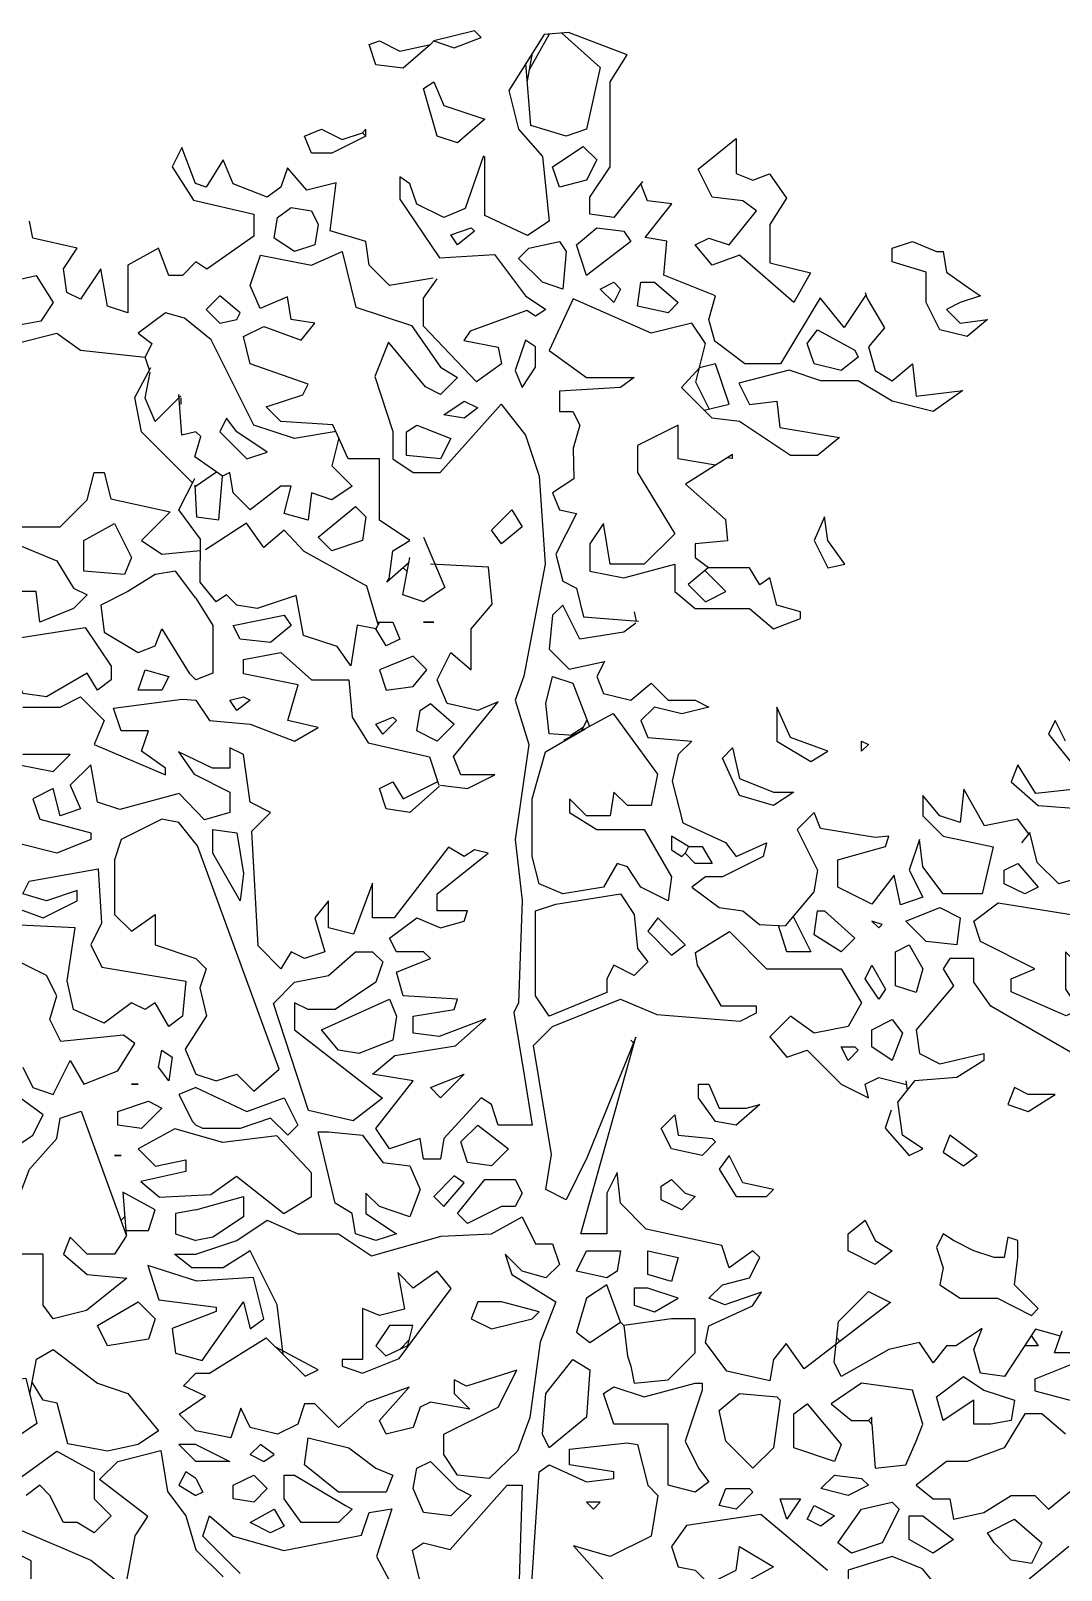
# Model space of a CAD drawing. Header units: metres. Extents: x -3.8 to 7.9, y -0.6 to 14.
# Drawn here: x 3.726 to 4.955, y 12.13 to 13.965 of the extents above; entities that cross this region are included whole.
import ezdxf

# ---------------------------------------------------------------- set-up
doc = ezdxf.new("R2010")
doc.units = ezdxf.units.M
doc.layers.add('ceco.net 88 green shadow', color=102, linetype='Continuous')
doc.layers.add('ceco.net 88 pair trees', color=7, linetype='Continuous')

msp = doc.modelspace()

# ---------------------------------------------------------------- linework, layer by layer
at = {"layer": 'ceco.net 88 green shadow', "linetype": 'Continuous'}
for p, q in [((4.2551, 13.9646), (4.2065, 13.9525)), ((4.2632, 13.9565), (4.2551, 13.9646)), ((4.1296, 13.9484), (4.1417, 13.9525)), ((4.1377, 13.9241), (4.1296, 13.9484)), ((4.1417, 13.9525), (4.166, 13.9403)), ((4.166, 13.9403), (4.2025, 13.9484)), ((4.2025, 13.9484), (4.1701, 13.9201)), ((4.2065, 13.9525), (4.2025, 13.9484)), ((4.2065, 13.9525), (4.2308, 13.9444)), ((4.2308, 13.9444), (4.2632, 13.9565)), ((4.1701, 13.9201), (4.1377, 13.9241)), ((4.1944, 13.8958), (4.2065, 13.9039)), ((4.2106, 13.8391), (4.1944, 13.8958)), ((4.2065, 13.9039), (4.2187, 13.8755)), ((4.2187, 13.8755), (4.2673, 13.8593)), ((4.2673, 13.8593), (4.2349, 13.831)), ((4.0526, 13.8391), (4.0729, 13.8472)), ((4.0607, 13.8188), (4.0526, 13.8391)), ((4.0729, 13.8472), (4.0972, 13.835)), ((4.1255, 13.8391), (4.085, 13.8188)), ((4.0972, 13.835), (4.1215, 13.8431)), ((4.1255, 13.8472), (4.1215, 13.8431)), ((4.1255, 13.8391), (4.1215, 13.8431)), ((4.1255, 13.8391), (4.1255, 13.8472)), ((4.2349, 13.831), (4.2106, 13.8391)), ((4.085, 13.8188), (4.0607, 13.8188)), ((4.3483, 13.8026), (4.3847, 13.8269)), ((4.3847, 13.8269), (4.4009, 13.8107)), ((4.3564, 13.7783), (4.3483, 13.8026)), ((4.4009, 13.8107), (4.3888, 13.7864)), ((4.3888, 13.7864), (4.3564, 13.7783)), ((4.0162, 13.7176), (4.0202, 13.7419)), ((4.0202, 13.7419), (4.0364, 13.754)), ((4.0364, 13.754), (4.0607, 13.75)), ((4.0607, 13.75), (4.0688, 13.7338)), ((4.0688, 13.7338), (4.0648, 13.7095)), ((4.2268, 13.7216), (4.2511, 13.7297)), ((4.2551, 13.7257), (4.2349, 13.7095)), ((4.2511, 13.7297), (4.2551, 13.7257)), ((4.3766, 13.7095), (4.4009, 13.7297)), ((4.4009, 13.7297), (4.4333, 13.7257)), ((4.4333, 13.7257), (4.4414, 13.7135)), ((4.0405, 13.7014), (4.0162, 13.7176)), ((4.0648, 13.7095), (4.0405, 13.7014)), ((4.2349, 13.7095), (4.2268, 13.7216)), ((4.3078, 13.6933), (4.3199, 13.7054)), ((4.3199, 13.7054), (4.3564, 13.7135)), ((4.3564, 13.7135), (4.3645, 13.7014)), ((4.3888, 13.673), (4.3766, 13.7095)), ((4.4414, 13.7135), (4.3888, 13.673)), ((4.7533, 13.7054), (4.7776, 13.7135)), ((4.7533, 13.6892), (4.7533, 13.7054)), ((4.7776, 13.7135), (4.8059, 13.7014)), ((4.3361, 13.6649), (4.3078, 13.6933)), ((4.3645, 13.7014), (4.3604, 13.6568)), ((4.7938, 13.6771), (4.7533, 13.6892)), ((4.8059, 13.7014), (4.814, 13.7014)), ((4.814, 13.7014), (4.8181, 13.6771)), ((4.7938, 13.6406), (4.7938, 13.6771)), ((4.8181, 13.6771), (4.8464, 13.6568)), ((4.3604, 13.6568), (4.3361, 13.6649)), ((4.405, 13.6568), (4.4212, 13.6649)), ((4.4212, 13.6406), (4.405, 13.6568)), ((4.4212, 13.6649), (4.4293, 13.6568)), ((4.4293, 13.6568), (4.4212, 13.6406)), ((4.4495, 13.6366), (4.4536, 13.6649)), ((4.4536, 13.6649), (4.4698, 13.6649)), ((4.4698, 13.6649), (4.4981, 13.6406)), ((4.8464, 13.6568), (4.8586, 13.6487)), ((3.9514, 13.6487), (3.9352, 13.6325)), ((3.9352, 13.6325), (3.9514, 13.6163)), ((3.9757, 13.6285), (3.9514, 13.6487)), ((4.486, 13.6285), (4.4495, 13.6366)), ((4.4981, 13.6406), (4.486, 13.6285)), ((4.81, 13.6082), (4.7938, 13.6406)), ((4.8343, 13.6406), (4.8181, 13.6325)), ((4.8181, 13.6325), (4.8343, 13.6163)), ((4.8586, 13.6487), (4.8343, 13.6406)), ((3.9514, 13.6163), (3.9716, 13.6204)), ((3.9716, 13.6204), (3.9757, 13.6285)), ((4.8343, 13.6163), (4.8667, 13.6204)), ((4.8667, 13.6204), (4.8424, 13.6001)), ((4.3159, 13.5961), (4.3037, 13.5596)), ((4.328, 13.588), (4.3159, 13.5961)), ((4.652, 13.592), (4.6642, 13.6082)), ((4.6642, 13.6082), (4.7087, 13.5839)), ((4.8424, 13.6001), (4.81, 13.6082)), ((4.328, 13.5637), (4.328, 13.588)), ((4.6601, 13.5677), (4.652, 13.592)), ((4.7087, 13.5839), (4.7128, 13.5758)), ((4.3037, 13.5596), (4.3118, 13.5394)), ((4.3118, 13.5394), (4.328, 13.5637)), ((4.6925, 13.5596), (4.6601, 13.5677)), ((4.7128, 13.5758), (4.6925, 13.5596)), ((4.2187, 13.507), (4.243, 13.5232)), ((4.243, 13.5232), (4.2592, 13.5151)), ((4.243, 13.5029), (4.2187, 13.507)), ((4.2592, 13.5151), (4.243, 13.5029)), ((3.9595, 13.5029), (3.9514, 13.4867)), ((3.9514, 13.4867), (3.9838, 13.4543)), ((3.9716, 13.4867), (3.9595, 13.5029)), ((4.0081, 13.4624), (3.9716, 13.4867)), ((4.1741, 13.4867), (4.1863, 13.4948)), ((4.1741, 13.4584), (4.1741, 13.4867)), ((4.1863, 13.4948), (4.2268, 13.4786)), ((4.2268, 13.4786), (4.2146, 13.4543)), ((3.9838, 13.4543), (4.0081, 13.4624)), ((4.2146, 13.4543), (4.1741, 13.4584)), ((4.0688, 13.3612), (4.1134, 13.3976)), ((4.1134, 13.3976), (4.1255, 13.3855)), ((4.2754, 13.3693), (4.2997, 13.3936)), ((4.2997, 13.3936), (4.3118, 13.3733)), ((3.7894, 13.3571), (3.8258, 13.3774)), ((3.8258, 13.3774), (3.8461, 13.3369)), ((4.1255, 13.3855), (4.1215, 13.3571)), ((4.6723, 13.3855), (4.6601, 13.3571)), ((4.6763, 13.3571), (4.6723, 13.3855)), ((3.7894, 13.3207), (3.7894, 13.3571)), ((4.085, 13.345), (4.0688, 13.3612)), ((4.1215, 13.3571), (4.085, 13.345)), ((4.2875, 13.3531), (4.2754, 13.3693)), ((4.3118, 13.3733), (4.2875, 13.3531)), ((4.6601, 13.3571), (4.6763, 13.3247)), ((4.6966, 13.3288), (4.6763, 13.3571)), ((3.7084, 13.3531), (3.757, 13.3328)), ((3.757, 13.3328), (3.7772, 13.3004)), ((3.838, 13.3166), (3.7894, 13.3207)), ((3.8461, 13.3369), (3.838, 13.3166)), ((3.8987, 13.3207), (3.8744, 13.3166)), ((3.923, 13.2883), (3.8987, 13.3207)), ((4.6763, 13.3247), (4.6966, 13.3288)), ((3.8744, 13.3166), (3.842, 13.2964)), ((3.7327, 13.2964), (3.6841, 13.2964)), ((3.7367, 13.2599), (3.7327, 13.2964)), ((3.7772, 13.3004), (3.7934, 13.2923)), ((3.7934, 13.2923), (3.7772, 13.2761)), ((3.842, 13.2964), (3.8096, 13.2802)), ((3.923, 13.2883), (3.9433, 13.2559)), ((3.7772, 13.2761), (3.7367, 13.2599)), ((3.8096, 13.2802), (3.8137, 13.2478)), ((3.9676, 13.2559), (4.0283, 13.268)), ((4.0283, 13.268), (4.0364, 13.2559)), ((3.8137, 13.2478), (3.8542, 13.2235)), ((3.8744, 13.2316), (3.8825, 13.2518)), ((3.8825, 13.2518), (3.9149, 13.1992)), ((3.9433, 13.2559), (3.9433, 13.2154)), ((3.9757, 13.2397), (3.9676, 13.2559)), ((4.0364, 13.2559), (4.0121, 13.2356)), ((4.2065, 13.2599), (4.1944, 13.2599)), ((4.1944, 13.2599), (4.2065, 13.2599)), ((3.8542, 13.2235), (3.8744, 13.2316)), ((4.0121, 13.2356), (3.9757, 13.2397)), ((3.9433, 13.2154), (3.9433, 13.1992)), ((4.1822, 13.2194), (4.1417, 13.2032)), ((4.1984, 13.2032), (4.1822, 13.2194)), ((3.8542, 13.1789), (3.8623, 13.2032)), ((3.8623, 13.2032), (3.8906, 13.1951)), ((3.8906, 13.1951), (3.8825, 13.1789)), ((3.9149, 13.1992), (3.923, 13.1911)), ((3.9433, 13.1992), (3.923, 13.1911)), ((4.1417, 13.2032), (4.1498, 13.1789)), ((4.1822, 13.183), (4.1984, 13.2032)), ((3.8825, 13.1789), (3.8542, 13.1789)), ((4.1498, 13.1789), (4.1822, 13.183)), ((3.9635, 13.1668), (3.9797, 13.1708)), ((3.9716, 13.1546), (3.9635, 13.1668)), ((3.9878, 13.1668), (3.9716, 13.1546)), ((3.9797, 13.1708), (3.9878, 13.1668)), ((4.1863, 13.1303), (4.1903, 13.1546)), ((4.1903, 13.1546), (4.2025, 13.1627)), ((4.2025, 13.1627), (4.2308, 13.1384)), ((4.6318, 13.1222), (4.6156, 13.1587)), ((4.6156, 13.1587), (4.6156, 13.1182)), ((4.1377, 13.1384), (4.1579, 13.1465)), ((4.1458, 13.1263), (4.1377, 13.1384)), ((4.162, 13.1425), (4.1458, 13.1263)), ((4.1579, 13.1465), (4.162, 13.1425)), ((4.2308, 13.1384), (4.2106, 13.1182)), ((4.2106, 13.1182), (4.1863, 13.1303)), ((4.6156, 13.1182), (4.6561, 13.0939)), ((4.6763, 13.106), (4.6318, 13.1222)), ((4.7168, 13.106), (4.7168, 13.1182)), ((4.7168, 13.1182), (4.7249, 13.1141)), ((4.5508, 13.0979), (4.5629, 13.1101)), ((4.5629, 13.1101), (4.571, 13.0736)), ((4.6561, 13.0939), (4.6763, 13.106)), ((4.7249, 13.1141), (4.7168, 13.106)), ((4.571, 13.0534), (4.5508, 13.0979)), ((4.571, 13.0736), (4.6115, 13.0574)), ((4.6115, 13.0412), (4.571, 13.0534)), ((4.6358, 13.0574), (4.6115, 13.0412)), ((4.6115, 13.0574), (4.6358, 13.0574)), ((3.9433, 12.9845), (3.9433, 13.0129)), ((3.9433, 13.0129), (3.9716, 13.0088)), ((3.9716, 13.0088), (3.9797, 12.9602)), ((4.5103, 12.9926), (4.49, 13.0048)), ((4.49, 13.0048), (4.49, 12.9886)), ((4.5103, 12.9926), (4.5062, 12.9845)), ((4.5103, 12.9926), (4.5265, 12.9926)), ((4.5265, 12.9926), (4.5386, 12.9724)), ((3.9757, 12.9278), (3.9433, 12.9845)), ((4.49, 12.9886), (4.5022, 12.9805)), ((4.5022, 12.9805), (4.5062, 12.9845)), ((4.5184, 12.9724), (4.5062, 12.9845)), ((4.5386, 12.9724), (4.5184, 12.9724)), ((4.8869, 12.9643), (4.9031, 12.9724)), ((4.9031, 12.9724), (4.9274, 12.944)), ((3.9797, 12.9602), (3.9757, 12.9278)), ((4.8869, 12.9481), (4.8869, 12.9643)), ((4.3523, 12.9238), (4.4293, 12.9359)), ((4.4293, 12.9359), (4.4455, 12.9116)), ((4.9112, 12.9359), (4.8869, 12.9481)), ((4.9274, 12.944), (4.9112, 12.9359)), ((4.328, 12.9157), (4.3523, 12.9238)), ((4.7695, 12.9035), (4.81, 12.9197)), ((4.81, 12.9197), (4.8343, 12.9076)), ((4.328, 12.8144), (4.328, 12.9157)), ((4.4455, 12.9116), (4.4495, 12.8711)), ((4.4738, 12.9076), (4.4617, 12.8914)), ((4.5062, 12.8752), (4.4738, 12.9076)), ((4.6601, 12.8873), (4.6642, 12.9157)), ((4.6642, 12.9157), (4.6723, 12.9157)), ((4.6723, 12.9157), (4.7087, 12.8833)), ((4.7411, 12.8995), (4.729, 12.9035)), ((4.729, 12.9035), (4.7371, 12.8954)), ((4.7371, 12.8954), (4.7411, 12.8995)), ((4.7938, 12.8792), (4.7695, 12.9035)), ((4.8343, 12.9076), (4.8302, 12.8752)), ((4.4617, 12.8914), (4.49, 12.863)), ((4.6925, 12.8671), (4.6601, 12.8873)), ((4.7087, 12.8833), (4.6925, 12.8671)), ((4.4495, 12.8711), (4.4617, 12.8549)), ((4.49, 12.863), (4.5062, 12.8752)), ((4.7573, 12.8671), (4.7735, 12.8752)), ((4.7573, 12.8266), (4.7573, 12.8671)), ((4.7735, 12.8752), (4.7897, 12.8468)), ((4.8302, 12.8752), (4.7938, 12.8792)), ((4.4212, 12.8509), (4.4131, 12.8347)), ((4.4455, 12.8387), (4.4212, 12.8509)), ((4.4617, 12.8549), (4.4455, 12.8387)), ((4.7209, 12.8347), (4.729, 12.8509)), ((4.729, 12.8509), (4.7452, 12.8225)), ((4.7897, 12.8468), (4.7816, 12.8185)), ((4.4131, 12.8347), (4.4131, 12.8185)), ((4.7371, 12.8104), (4.7209, 12.8347)), ((4.7816, 12.8185), (4.7573, 12.8266)), ((4.0729, 12.7739), (4.1539, 12.8104)), ((4.1539, 12.8104), (4.162, 12.7901)), ((4.3442, 12.7901), (4.328, 12.8144)), ((4.4131, 12.8185), (4.3442, 12.7901)), ((4.7452, 12.8225), (4.7371, 12.8104)), ((4.162, 12.7901), (4.1579, 12.7618)), ((4.0931, 12.7496), (4.0729, 12.7739)), ((4.729, 12.7739), (4.7533, 12.7861)), ((4.729, 12.7537), (4.729, 12.7739)), ((4.7533, 12.7861), (4.7654, 12.7699)), ((4.7654, 12.7699), (4.7533, 12.7375)), ((4.1579, 12.7618), (4.1174, 12.7456)), ((4.7006, 12.7375), (4.6925, 12.7537)), ((4.6925, 12.7537), (4.7087, 12.7537)), ((4.7087, 12.7537), (4.7128, 12.7496)), ((4.7533, 12.7375), (4.729, 12.7537)), ((3.8785, 12.7294), (3.8825, 12.7496)), ((3.8825, 12.7496), (3.8947, 12.7415)), ((3.8947, 12.7415), (3.8906, 12.7132)), ((4.1174, 12.7456), (4.0931, 12.7496)), ((4.7128, 12.7496), (4.7006, 12.7375)), ((3.8906, 12.7132), (3.8785, 12.7294)), ((4.2025, 12.7051), (4.243, 12.7213)), ((4.243, 12.7213), (4.2146, 12.6929)), ((3.8542, 12.7091), (3.8461, 12.7091)), ((3.8461, 12.7091), (3.8542, 12.7091)), ((3.923, 12.7051), (3.9028, 12.697)), ((3.9028, 12.697), (3.919, 12.6646)), ((3.923, 12.7051), (3.9838, 12.6767)), ((4.2146, 12.6929), (4.2025, 12.7051)), ((4.5224, 12.6929), (4.5224, 12.7091)), ((4.5224, 12.7091), (4.5346, 12.7091)), ((4.5346, 12.7091), (4.5467, 12.6808)), ((4.8991, 12.7051), (4.891, 12.6848)), ((4.9153, 12.697), (4.8991, 12.7051)), ((4.9274, 12.697), (4.9153, 12.697)), ((4.9153, 12.6767), (4.9477, 12.697)), ((4.9477, 12.697), (4.9274, 12.697)), ((3.8299, 12.6767), (3.8663, 12.6889)), ((3.8825, 12.6808), (3.8582, 12.6565)), ((3.8663, 12.6889), (3.8825, 12.6808)), ((3.9838, 12.6767), (4.0283, 12.6929)), ((4.0283, 12.6929), (4.0445, 12.6605)), ((4.5427, 12.6646), (4.5224, 12.6929)), ((4.5467, 12.6808), (4.5791, 12.6808)), ((4.5953, 12.6848), (4.567, 12.6605)), ((4.5791, 12.6808), (4.5953, 12.6848)), ((4.891, 12.6848), (4.9153, 12.6767)), ((3.8299, 12.6605), (3.8299, 12.6767)), ((3.8582, 12.6565), (3.8299, 12.6605)), ((3.919, 12.6646), (3.923, 12.6605)), ((3.9311, 12.6565), (3.923, 12.6605)), ((4.0121, 12.6686), (3.9757, 12.6565)), ((4.0324, 12.6484), (4.0121, 12.6686)), ((4.0445, 12.6605), (4.0324, 12.6484)), ((4.2389, 12.6403), (4.2592, 12.6605)), ((4.2592, 12.6605), (4.2956, 12.6322)), ((4.4779, 12.6565), (4.4941, 12.6727)), ((4.4941, 12.6727), (4.4981, 12.6484)), ((4.567, 12.6605), (4.5427, 12.6646)), ((3.9757, 12.6565), (3.9311, 12.6565)), ((4.0891, 12.5674), (4.0688, 12.6524)), ((4.0688, 12.6524), (4.081, 12.6524)), ((4.081, 12.6524), (4.1215, 12.6484)), ((4.1215, 12.6484), (4.1458, 12.616)), ((4.49, 12.6322), (4.4779, 12.6565)), ((4.4981, 12.6484), (4.5386, 12.6443)), ((4.5386, 12.6443), (4.5427, 12.6403)), ((4.8221, 12.6484), (4.814, 12.6281)), ((4.8545, 12.6241), (4.8221, 12.6484)), ((3.8339, 12.6241), (3.8258, 12.6241)), ((3.8258, 12.6241), (3.8339, 12.6241)), ((4.247, 12.616), (4.2389, 12.6403)), ((4.2956, 12.6322), (4.2754, 12.6119)), ((4.5265, 12.6241), (4.49, 12.6322)), ((4.5427, 12.6403), (4.5265, 12.6241)), ((4.5589, 12.6241), (4.5467, 12.6079)), ((4.5751, 12.5917), (4.5589, 12.6241)), ((4.814, 12.6281), (4.8383, 12.6119)), ((4.8383, 12.6119), (4.8545, 12.6241)), ((4.1458, 12.616), (4.1782, 12.6119)), ((4.1782, 12.6119), (4.1903, 12.5836)), ((4.2754, 12.6119), (4.247, 12.616)), ((4.5467, 12.6079), (4.567, 12.5755)), ((4.2308, 12.5998), (4.2065, 12.5755)), ((4.2187, 12.5633), (4.243, 12.5917)), ((4.243, 12.5917), (4.2308, 12.5998)), ((4.2349, 12.5552), (4.2673, 12.5957)), ((4.2673, 12.5957), (4.3037, 12.5957)), ((4.3037, 12.5957), (4.3118, 12.5795)), ((4.4779, 12.5876), (4.49, 12.5957)), ((4.4779, 12.5714), (4.4779, 12.5876)), ((4.49, 12.5957), (4.5062, 12.5795)), ((4.6115, 12.5836), (4.5751, 12.5917)), ((3.923, 12.5593), (3.9797, 12.5755)), ((3.9797, 12.5755), (3.9797, 12.5512)), ((4.1093, 12.5552), (4.0891, 12.5674)), ((4.1417, 12.5633), (4.1255, 12.5795)), ((4.1255, 12.5795), (4.1255, 12.5552)), ((4.1903, 12.5836), (4.1782, 12.5512)), ((4.2065, 12.5755), (4.2187, 12.5633)), ((4.3118, 12.5795), (4.3037, 12.5633)), ((4.5022, 12.5593), (4.4779, 12.5714)), ((4.5184, 12.5755), (4.5022, 12.5593)), ((4.5062, 12.5795), (4.5184, 12.5755)), ((4.567, 12.5755), (4.6034, 12.5755)), ((4.6034, 12.5755), (4.6115, 12.5836)), ((3.923, 12.5593), (3.8987, 12.5552)), ((3.8987, 12.5552), (3.8987, 12.5309)), ((3.9797, 12.5512), (3.9433, 12.5269)), ((4.1134, 12.5309), (4.1093, 12.5552)), ((4.1255, 12.5552), (4.162, 12.5309)), ((4.1782, 12.5512), (4.1417, 12.5633)), ((4.247, 12.5431), (4.2349, 12.5552)), ((4.2875, 12.5633), (4.247, 12.5431)), ((4.3037, 12.5633), (4.2875, 12.5633)), ((3.8987, 12.5309), (3.923, 12.5228)), ((4.1377, 12.5228), (4.1134, 12.5309)), ((4.162, 12.5309), (4.1377, 12.5228)), ((4.7006, 12.5309), (4.7209, 12.5471)), ((4.7006, 12.5107), (4.7006, 12.5309)), ((4.7209, 12.5471), (4.733, 12.5228)), ((4.814, 12.5309), (4.8059, 12.5147)), ((4.8262, 12.5228), (4.814, 12.5309)), ((3.9433, 12.5269), (3.923, 12.5228)), ((4.733, 12.5228), (4.7533, 12.5107)), ((4.8059, 12.5147), (4.814, 12.4904)), ((4.8505, 12.5107), (4.8262, 12.5228)), ((4.891, 12.5269), (4.8869, 12.5026)), ((4.9031, 12.5228), (4.891, 12.5269)), ((4.9031, 12.5026), (4.9031, 12.5228)), ((4.3766, 12.4864), (4.3888, 12.5107)), ((4.3888, 12.5107), (4.4293, 12.5107)), ((4.4293, 12.5107), (4.4252, 12.4864)), ((4.4617, 12.4823), (4.4617, 12.5107)), ((4.4617, 12.5107), (4.4981, 12.5026)), ((4.4981, 12.5026), (4.49, 12.4742)), ((4.733, 12.4945), (4.7006, 12.5107)), ((4.7533, 12.5107), (4.733, 12.4945)), ((4.8748, 12.5026), (4.8505, 12.5107)), ((4.8869, 12.5026), (4.8748, 12.5026)), ((4.8991, 12.4702), (4.9031, 12.5026)), ((4.4131, 12.4783), (4.3766, 12.4864)), ((4.4252, 12.4864), (4.4131, 12.4783)), ((4.49, 12.4742), (4.4617, 12.4823)), ((4.814, 12.4904), (4.81, 12.4702)), ((4.4131, 12.4702), (4.3888, 12.454)), ((4.4293, 12.4256), (4.4131, 12.4702)), ((4.4617, 12.4661), (4.4455, 12.4661)), ((4.4455, 12.4661), (4.4455, 12.4459)), ((4.4981, 12.454), (4.4617, 12.4661)), ((4.81, 12.4702), (4.8343, 12.454)), ((4.9274, 12.4418), (4.8991, 12.4702)), ((3.8056, 12.4216), (3.8542, 12.4499)), ((3.8542, 12.4499), (3.8744, 12.4297)), ((4.2592, 12.4499), (4.2511, 12.4297)), ((4.2875, 12.4499), (4.2592, 12.4499)), ((4.3321, 12.4378), (4.2875, 12.4499)), ((4.3888, 12.454), (4.3766, 12.4135)), ((4.4455, 12.4459), (4.4698, 12.4378)), ((4.4698, 12.4378), (4.4981, 12.454)), ((4.8343, 12.454), (4.8788, 12.454)), ((4.8788, 12.454), (4.9193, 12.4337)), ((4.9193, 12.4337), (4.9274, 12.4418)), ((3.8177, 12.3973), (3.8056, 12.4216)), ((3.8744, 12.4297), (3.8663, 12.4054)), ((4.2511, 12.4297), (4.2754, 12.4175)), ((4.2754, 12.4175), (4.324, 12.4297)), ((4.324, 12.4297), (4.3321, 12.4378)), ((4.3928, 12.4013), (4.4293, 12.4256)), ((4.4333, 12.4216), (4.4293, 12.4256)), ((4.49, 12.4297), (4.4333, 12.4216)), ((4.4333, 12.4216), (4.4374, 12.3851)), ((4.5184, 12.4297), (4.49, 12.4297)), ((4.5184, 12.4216), (4.5184, 12.4297)), ((4.5184, 12.3892), (4.5184, 12.4216)), ((3.8663, 12.4054), (3.8177, 12.3973)), ((4.3766, 12.4135), (4.3928, 12.4013)), ((4.4374, 12.3851), (4.4414, 12.373)), ((4.486, 12.3568), (4.5184, 12.3892)), ((4.3402, 12.3406), (4.3726, 12.3811)), ((4.3726, 12.3811), (4.3928, 12.3689)), ((4.3928, 12.3689), (4.3888, 12.3122)), ((4.4414, 12.373), (4.4455, 12.3527)), ((4.409, 12.3406), (4.4212, 12.3487)), ((4.4212, 12.3487), (4.4576, 12.3365)), ((4.4455, 12.3527), (4.486, 12.3568)), ((4.4576, 12.3365), (4.5184, 12.3527)), ((4.5184, 12.3527), (4.5265, 12.3527)), ((4.5265, 12.3527), (4.5265, 12.3446)), ((4.7168, 12.3527), (4.6804, 12.3284)), ((4.7776, 12.3446), (4.7168, 12.3527)), ((4.8059, 12.3365), (4.8383, 12.3608)), ((4.8383, 12.3608), (4.8626, 12.3446)), ((4.3361, 12.292), (4.3402, 12.3406)), ((4.4212, 12.3041), (4.409, 12.3406)), ((4.5265, 12.3446), (4.5062, 12.2839)), ((4.5467, 12.3203), (4.571, 12.3406)), ((4.571, 12.3406), (4.6156, 12.3365)), ((4.6196, 12.3325), (4.6115, 12.2758)), ((4.6156, 12.3365), (4.6196, 12.3325)), ((4.7897, 12.3041), (4.7776, 12.3446)), ((4.814, 12.3082), (4.8059, 12.3365)), ((4.8505, 12.3325), (4.814, 12.3082)), ((4.8505, 12.3041), (4.8505, 12.3325)), ((4.8626, 12.3446), (4.8991, 12.3325)), ((4.8991, 12.3325), (4.895, 12.3082)), ((4.3888, 12.3122), (4.3442, 12.2758)), ((4.5548, 12.2839), (4.5467, 12.3203)), ((4.6358, 12.3163), (4.652, 12.3284)), ((4.6358, 12.2758), (4.6358, 12.3163)), ((4.652, 12.3284), (4.6925, 12.2798)), ((4.6804, 12.3284), (4.7047, 12.3082)), ((4.729, 12.3122), (4.7249, 12.3082)), ((4.729, 12.3041), (4.729, 12.3122)), ((4.4657, 12.3041), (4.4212, 12.3041)), ((4.486, 12.3041), (4.4657, 12.3041)), ((4.486, 12.292), (4.486, 12.3041)), ((4.7047, 12.3082), (4.7249, 12.3082)), ((4.729, 12.3041), (4.7249, 12.3082)), ((4.729, 12.3041), (4.733, 12.2515)), ((4.7816, 12.2839), (4.7897, 12.3041)), ((4.8707, 12.3041), (4.8505, 12.3041)), ((4.895, 12.3082), (4.8707, 12.3041)), ((3.923, 12.2798), (3.9028, 12.2798)), ((3.9028, 12.2798), (3.923, 12.2596)), ((3.923, 12.2798), (3.9635, 12.2596)), ((4, 12.2798), (3.9878, 12.2677)), ((4.0162, 12.2677), (4, 12.2798)), ((4.0526, 12.2555), (4.0567, 12.2879)), ((4.0567, 12.2879), (4.1053, 12.2758)), ((4.1053, 12.2758), (4.1377, 12.2515)), ((4.3442, 12.2758), (4.3361, 12.292)), ((4.486, 12.2312), (4.486, 12.292)), ((4.5062, 12.2839), (4.5224, 12.2515)), ((4.5872, 12.2515), (4.5548, 12.2839)), ((4.6115, 12.2758), (4.5872, 12.2515)), ((4.6844, 12.2596), (4.6358, 12.2758)), ((4.6925, 12.2798), (4.6844, 12.2596)), ((4.7695, 12.2555), (4.7816, 12.2839)), ((3.7124, 12.2393), (3.757, 12.2717)), ((3.757, 12.2717), (3.8015, 12.2474)), ((3.9635, 12.2596), (3.923, 12.2596)), ((3.9878, 12.2677), (4.004, 12.2596)), ((4.004, 12.2596), (4.0162, 12.2677)), ((4.0931, 12.2231), (4.0526, 12.2555)), ((4.1863, 12.2515), (4.2025, 12.2596)), ((4.2025, 12.2596), (4.2349, 12.2272)), ((4.733, 12.2515), (4.7695, 12.2555)), ((3.8015, 12.2474), (3.8015, 12.215)), ((3.9109, 12.2474), (3.9028, 12.2312)), ((3.923, 12.2393), (3.9109, 12.2474)), ((3.923, 12.2393), (3.9311, 12.2231)), ((3.9676, 12.2312), (3.9919, 12.2434)), ((3.9919, 12.2434), (4.0081, 12.2272)), ((4.0283, 12.215), (4.0283, 12.2434)), ((4.0283, 12.2434), (4.0405, 12.2434)), ((4.0405, 12.2434), (4.1012, 12.2069)), ((4.1377, 12.2515), (4.1579, 12.2434)), ((4.1579, 12.2434), (4.1498, 12.2231)), ((4.1822, 12.2272), (4.1863, 12.2515)), ((4.5224, 12.2515), (4.5346, 12.2353)), ((4.6682, 12.2272), (4.6844, 12.2434)), ((4.6844, 12.2434), (4.7168, 12.2393)), ((4.7168, 12.2393), (4.7249, 12.2312)), ((3.7367, 12.2312), (3.7205, 12.2191)), ((3.7489, 12.2191), (3.7367, 12.2312)), ((3.7651, 12.1867), (3.7489, 12.2191)), ((3.9028, 12.2312), (3.923, 12.2191)), ((3.9311, 12.2231), (3.923, 12.2191)), ((3.9676, 12.215), (3.9676, 12.2312)), ((4.0081, 12.2272), (3.9919, 12.211)), ((4.1498, 12.2231), (4.0931, 12.2231)), ((4.1944, 12.1988), (4.1822, 12.2272)), ((4.2511, 12.2191), (4.2268, 12.1948)), ((4.2349, 12.2272), (4.2511, 12.2191)), ((4.5184, 12.2231), (4.486, 12.2312)), ((4.5346, 12.2353), (4.5184, 12.2231)), ((4.5467, 12.2069), (4.5548, 12.2272)), ((4.5548, 12.2272), (4.5832, 12.2272)), ((4.5872, 12.2231), (4.567, 12.2029)), ((4.5832, 12.2272), (4.5872, 12.2231)), ((4.7006, 12.2191), (4.6682, 12.2272)), ((4.7249, 12.2312), (4.7006, 12.2191)), ((3.8015, 12.215), (3.8218, 12.1948)), ((3.9919, 12.211), (3.9676, 12.215)), ((3.9878, 12.1867), (4.0162, 12.2029)), ((4.0162, 12.2029), (4.0283, 12.1826)), ((4.0486, 12.1867), (4.0283, 12.215)), ((4.1093, 12.2029), (4.0931, 12.1867)), ((4.1012, 12.2069), (4.1093, 12.2029)), ((4.405, 12.211), (4.3888, 12.211)), ((4.3888, 12.211), (4.3969, 12.2029)), ((4.3969, 12.2029), (4.405, 12.211)), ((4.567, 12.2029), (4.5467, 12.2069)), ((4.6277, 12.1907), (4.6196, 12.215)), ((4.6196, 12.215), (4.6439, 12.215)), ((4.6439, 12.215), (4.6277, 12.1907)), ((4.652, 12.1907), (4.6601, 12.2069)), ((4.6601, 12.2069), (4.6844, 12.1948)), ((4.6885, 12.1624), (4.7168, 12.2029)), ((4.7168, 12.2029), (4.7533, 12.211)), ((4.7614, 12.2029), (4.7411, 12.1624)), ((4.7533, 12.211), (4.7614, 12.2029)), ((3.7813, 12.1867), (3.7651, 12.1867)), ((3.8015, 12.1745), (3.7813, 12.1867)), ((3.8218, 12.1948), (3.8015, 12.1745)), ((4.0121, 12.1745), (3.9878, 12.1867)), ((4.0283, 12.1826), (4.0121, 12.1745)), ((4.0931, 12.1867), (4.0486, 12.1867)), ((4.2268, 12.1948), (4.1944, 12.1988)), ((4.6682, 12.1826), (4.652, 12.1907)), ((4.6844, 12.1948), (4.6682, 12.1826)), ((4.7735, 12.1664), (4.7735, 12.1948)), ((4.7735, 12.1948), (4.7897, 12.1948)), ((4.7897, 12.1948), (4.8262, 12.1664)), ((4.8667, 12.1745), (4.8991, 12.1907)), ((4.8991, 12.1907), (4.9315, 12.1624)), ((4.8019, 12.1502), (4.7735, 12.1664)), ((4.8262, 12.1664), (4.8019, 12.1502)), ((4.8748, 12.1624), (4.8667, 12.1745)), ((4.7047, 12.1502), (4.6885, 12.1624)), ((4.7411, 12.1624), (4.7047, 12.1502)), ((4.895, 12.1421), (4.8748, 12.1624)), ((4.9315, 12.1624), (4.9193, 12.1381)), ((4.9193, 12.1381), (4.895, 12.1421))]:
    msp.add_line(p, q, dxfattribs=at)
at = {"layer": 'ceco.net 88 pair trees', "linetype": 'Continuous'}
for p, q in [((4.3442, 13.9606), (4.3205, 13.918)), ((4.3183, 13.9051), (4.3242, 13.9379)), ((4.7209, 13.6528), (4.7235, 13.6457)), ((3.8675, 13.56), (3.8623, 13.5758)), ((4.5226, 13.5596), (4.5244, 13.5671)), ((3.905, 13.5272), (3.9052, 13.5191)), ((4.5629, 13.4549), (4.5566, 13.4557)), ((3.9477, 13.4385), (3.922, 13.4213)), ((4.1944, 13.3612), (4.2199, 13.3012)), ((4.1751, 13.3197), (4.1701, 13.3247)), ((4.4455, 13.2721), (4.4481, 13.2611)), ((4.1417, 13.2599), (4.1377, 13.2518)), ((4.3892, 13.1435), (4.3827, 13.1305)), ((4.3847, 13.1344), (4.3705, 13.1251)), ((4.4455, 12.7577), (4.4414, 12.7618)), ((4.7695, 12.7132), (4.7709, 12.702)), ((3.8382, 12.5514), (3.8335, 12.5467)), ((4.1776, 12.4048), (4.166, 12.3932)), ((4.6911, 12.4027), (4.687, 12.4068)), ((4.0686, 12.3689), (4.0182, 12.3958))]:
    msp.add_line(p, q, dxfattribs=at)
for points in [[(4.4556, 13.785), (4.4212, 13.7419), (4.3928, 13.7459), (4.3928, 13.7662), (4.4171, 13.8026), (4.4171, 13.9039), (4.4372, 13.9361), (4.3671, 13.9624), (4.3381, 13.9602), (4.2962, 13.8933), (4.3078, 13.8472), (4.3361, 13.8148), (4.3442, 13.7378), (4.3185, 13.7206), (4.2675, 13.7445), (4.2673, 13.8148)], [(4.3592, 13.9618), (4.4052, 13.9207), (4.3888, 13.8472), (4.3645, 13.8391), (4.3225, 13.8516), (4.3165, 13.9257)], [(4.6075, 13.6882), (4.6557, 13.6763), (4.6358, 13.6406), (4.571, 13.6973), (4.5386, 13.6852), (4.5184, 13.7095), (4.5346, 13.7176), (4.5589, 13.7095), (4.5913, 13.75), (4.5751, 13.7621), (4.5386, 13.7662), (4.5218, 13.7998), (4.567, 13.8362), (4.567, 13.7945), (4.5872, 13.7864), (4.6071, 13.7943), (4.6271, 13.7652), (4.6075, 13.7338), (4.6075, 13.6882)], [(4.2057, 13.6696), (4.1539, 13.6609), (4.1296, 13.6852), (4.1255, 13.7135), (4.0832, 13.7263), (4.0901, 13.7834), (4.0554, 13.7747), (4.032, 13.8014), (4.0243, 13.7783), (4.0081, 13.7662), (3.9676, 13.7824), (3.9554, 13.8107), (3.9352, 13.7783), (3.9224, 13.7826), (3.9062, 13.8257), (3.8947, 13.8024), (3.92, 13.7629), (3.9919, 13.7459), (3.9919, 13.72), (3.9362, 13.6805), (3.923, 13.6892), (3.9068, 13.673), (3.8906, 13.673), (3.8785, 13.7054), (3.842, 13.6852), (3.842, 13.6285), (3.8177, 13.6366), (3.8096, 13.6811), (3.7853, 13.6447), (3.7691, 13.6528), (3.7651, 13.6811), (3.7813, 13.7054), (3.7286, 13.7176), (3.7246, 13.7378)], [(4.266, 13.8156), (4.2442, 13.7528), (4.2187, 13.7419), (4.1863, 13.7581), (4.1782, 13.7824), (4.166, 13.7905), (4.166, 13.7639), (4.2136, 13.6939), (4.279, 13.6981), (4.3159, 13.6487), (4.3402, 13.6325), (4.328, 13.6244), (4.3177, 13.6313), (4.25, 13.6066), (4.2426, 13.5957), (4.2835, 13.5876), (4.2875, 13.5677), (4.2575, 13.5463), (4.1944, 13.6127), (4.1944, 13.6461), (4.2106, 13.669)], [(4.7213, 13.6493), (4.6958, 13.6111), (4.6672, 13.6465), (4.62, 13.5677), (4.5773, 13.5677), (4.5419, 13.5949), (4.5346, 13.6204), (4.5427, 13.6487), (4.4809, 13.6734), (4.4845, 13.7137), (4.4586, 13.7182), (4.4906, 13.7585), (4.4613, 13.7621), (4.4536, 13.7824)], [(4.1533, 13.3118), (4.1579, 13.345), (4.1782, 13.3571), (4.1417, 13.3814), (4.1417, 13.4543), (4.1045, 13.4543), (4.0864, 13.495), (4.0243, 13.4989), (4.0068, 13.5163), (4.0504, 13.5309), (4.0567, 13.5434), (3.9878, 13.5677), (3.9797, 13.6001), (4.004, 13.6123), (4.0486, 13.5961), (4.0648, 13.6163), (4.0364, 13.6204), (4.032, 13.6475), (3.9996, 13.6337), (3.9878, 13.6609), (4, 13.6973), (4.0607, 13.6852), (4.0972, 13.7014), (4.1138, 13.6351), (4.1802, 13.6135), (4.2146, 13.5637), (4.2349, 13.5515), (4.2146, 13.5313), (4.1966, 13.5402), (4.1528, 13.5934), (4.1364, 13.5525), (4.1579, 13.4871), (4.1579, 13.4543), (4.1822, 13.4381), (4.2144, 13.4381), (4.2871, 13.5197), (4.3159, 13.4827), (4.3321, 13.4339), (4.3396, 13.329), (4.3138, 13.1955), (4.3037, 13.1668), (4.3199, 13.1141), (4.3037, 13.0007), (4.3118, 12.9282), (4.3078, 12.8063), (4.3019, 12.7946), (4.3146, 12.7176), (4.324, 12.6605), (4.2835, 12.6605), (4.2754, 12.6848), (4.2632, 12.6929), (4.2187, 12.6443), (4.2146, 12.62), (4.1944, 12.62), (4.1903, 12.6443), (4.1539, 12.6322), (4.1377, 12.6565), (4.1822, 12.7132), (4.1336, 12.7213), (4.1601, 12.7433), (4.2326, 12.7551), (4.2687, 12.7869), (4.213, 12.766), (4.1822, 12.7699), (4.1822, 12.7901), (4.2308, 12.7982), (4.2349, 12.8104), (4.1701, 12.8144), (4.162, 12.8428), (4.2025, 12.859), (4.1944, 12.8671), (4.162, 12.8671), (4.1539, 12.8833), (4.1863, 12.9076), (4.2146, 12.8954), (4.243, 12.9035), (4.247, 12.9157), (4.2106, 12.9157), (4.2106, 12.9359), (4.2713, 12.9845), (4.2551, 12.9886), (4.243, 12.9805), (4.2241, 12.9918), (4.1593, 12.9076), (4.1336, 12.9076), (4.1336, 12.9489), (4.1109, 12.8879), (4.081, 12.8954), (4.081, 12.9278), (4.0648, 12.9076), (4.0769, 12.8671), (4.0526, 12.859), (4.0364, 12.8671), (4.0243, 12.8468), (3.9971, 12.874), (3.9896, 13.0106), (4.0121, 13.0331), (3.9878, 13.0453), (3.9797, 13.102), (3.9635, 13.1101), (3.9635, 13.0858), (3.9429, 13.0858), (3.9024, 13.1052), (3.921, 13.0787), (3.9635, 13.0574), (3.9635, 13.0331), (3.9331, 13.0244), (3.9032, 13.0558), (3.8323, 13.0364), (3.8056, 13.0453), (3.7975, 13.0898), (3.7732, 13.0655), (3.7853, 13.0372), (3.761, 13.0291), (3.7529, 13.0615), (3.7286, 13.0493), (3.7367, 13.025), (3.7975, 13.0088), (3.7975, 13.0007), (3.757, 12.9845), (3.7084, 12.9967)], [(3.68, 13.6609), (3.7327, 13.673), (3.7529, 13.6406), (3.7381, 13.6185), (3.6944, 13.6106)], [(4.535, 13.5141), (4.519, 13.546), (4.5307, 13.5918), (4.5143, 13.6163), (4.4659, 13.6042), (4.3728, 13.6451), (4.3442, 13.5837), (4.3886, 13.5515), (4.4455, 13.5515), (4.4293, 13.5394), (4.3564, 13.5353), (4.3564, 13.511), (4.3726, 13.511), (4.3807, 13.4948), (4.3728, 13.4671), (4.3738, 13.4308), (4.3483, 13.4138), (4.3564, 13.3936), (4.3766, 13.3895), (4.3523, 13.3409), (4.3604, 13.3085), (4.3766, 13.3004), (4.3851, 13.266), (4.4507, 13.2609)], [(4.7235, 13.6457), (4.7439, 13.6108), (4.7249, 13.588), (4.733, 13.5596), (4.7533, 13.5475), (4.7776, 13.5677), (4.7818, 13.5292), (4.8375, 13.5359), (4.8019, 13.511), (4.7533, 13.5232), (4.7128, 13.5475), (4.6682, 13.5475), (4.6303, 13.56), (4.5702, 13.5448), (4.5832, 13.5191), (4.6156, 13.5232), (4.6194, 13.492), (4.6903, 13.48), (4.6642, 13.4584), (4.6318, 13.4584), (4.571, 13.4989), (4.5386, 13.5029), (4.502, 13.5396), (4.5234, 13.5631)], [(4.0901, 13.4869), (4.0405, 13.4786), (3.9919, 13.4948), (3.9412, 13.5963), (3.9092, 13.622), (3.8866, 13.6285), (3.8542, 13.6042), (3.8704, 13.592), (3.8623, 13.5758)], [(3.7084, 13.592), (3.757, 13.6042), (3.7853, 13.5839), (3.8623, 13.5758)], [(3.919, 13.426), (3.8582, 13.4867), (3.8501, 13.5276), (3.8693, 13.5635)], [(4.5289, 13.5126), (4.5587, 13.5195), (4.5427, 13.5677), (4.5234, 13.5629)], [(3.905, 13.5294), (3.8744, 13.4989), (3.8625, 13.5268), (3.8683, 13.5578)], [(3.9546, 13.4337), (3.9218, 13.4569), (3.9287, 13.481), (3.923, 13.4867), (3.906, 13.4825), (3.9028, 13.5313)], [(4.5427, 13.4468), (4.4981, 13.4543), (4.4981, 13.4948), (4.4495, 13.4705), (4.4495, 13.4381), (4.4941, 13.3652), (4.4576, 13.3288), (4.4171, 13.3288), (4.409, 13.3774), (4.3928, 13.3531), (4.3928, 13.3207), (4.4333, 13.3126), (4.4941, 13.3288), (4.4941, 13.2964), (4.5184, 13.2761), (4.5832, 13.2761), (4.6115, 13.2518), (4.6439, 13.264), (4.6439, 13.2721), (4.6156, 13.2802), (4.6075, 13.3126), (4.5953, 13.3045), (4.5832, 13.3247), (4.5346, 13.3247)], [(4.0933, 13.4794), (4.085, 13.4462), (4.1093, 13.4219), (4.085, 13.4057), (4.0607, 13.4138), (4.0567, 13.3814), (4.0283, 13.3895), (4.0364, 13.4219), (4.0243, 13.4219), (3.9878, 13.3936), (3.9676, 13.4138), (3.9635, 13.4381), (3.9546, 13.4337)], [(4.5629, 13.4549), (4.5629, 13.4598), (4.5066, 13.4241), (4.5544, 13.3822), (4.557, 13.3569), (4.5184, 13.3531), (4.5184, 13.3369), (4.5342, 13.3251)], [(3.7084, 13.3733), (3.761, 13.3733), (3.7934, 13.4057), (3.8015, 13.4381), (3.8137, 13.4381), (3.8214, 13.4067), (3.8924, 13.3913), (3.8582, 13.3571), (3.8825, 13.3409), (3.9281, 13.3454)], [(3.9283, 13.3587), (3.9028, 13.3936), (3.9216, 13.4312)], [(3.9218, 13.4229), (3.9236, 13.3855), (3.9503, 13.3816), (3.9546, 13.4337)], [(4.1403, 13.2571), (4.1267, 13.3028), (4.0522, 13.344), (4.0283, 13.3693), (4.004, 13.349), (3.9834, 13.3778), (3.9344, 13.346)], [(4.1377, 13.2518), (4.1152, 13.2563), (4.1079, 13.2077), (4.0913, 13.2308), (4.0512, 13.2441), (4.0425, 13.2917), (3.9959, 13.2761), (3.9716, 13.2802), (3.9595, 13.2923), (3.9473, 13.2842), (3.9279, 13.3075), (3.9283, 13.3587)], [(4.1771, 13.331), (4.1508, 13.3075), (4.1533, 13.3118)], [(4.2199, 13.3012), (4.1944, 13.2842), (4.1699, 13.2923), (4.1782, 13.3369)], [(4.2146, 13.0655), (4.247, 13.0615), (4.2794, 13.0777), (4.2389, 13.0777), (4.2302, 13.0997), (4.2833, 13.1649), (4.2592, 13.1546), (4.2227, 13.1627), (4.2106, 13.1911), (4.2268, 13.2235), (4.2511, 13.2032), (4.2511, 13.2518), (4.2762, 13.2812), (4.2717, 13.3255), (4.2025, 13.3288)], [(4.5338, 13.3247), (4.5099, 13.3049), (4.5305, 13.2842), (4.5548, 13.2964), (4.5297, 13.3215)], [(3.6579, 13.2486), (3.6602, 13.2842), (3.6395, 13.2883), (3.6112, 13.268), (3.6112, 13.2581), (3.7019, 13.2397), (3.791, 13.2534), (3.8218, 13.2073), (3.8218, 13.1911), (3.8056, 13.1789), (3.7934, 13.1992), (3.7448, 13.1708), (3.7165, 13.1749), (3.7043, 13.2073), (3.6517, 13.1911), (3.6314, 13.2113), (3.6395, 13.2316), (3.6602, 13.2482)], [(4.4477, 13.2585), (4.4333, 13.2478), (4.3807, 13.2397), (4.3604, 13.2802), (4.3483, 13.268), (4.3442, 13.2275), (4.3681, 13.2038), (4.41, 13.2131), (4.4009, 13.1951), (4.409, 13.1749), (4.4414, 13.1668), (4.4657, 13.187), (4.486, 13.1668), (4.5184, 13.1668), (4.5346, 13.1587), (4.5022, 13.1506), (4.4698, 13.1587), (4.4536, 13.1425), (4.4617, 13.1222), (4.5143, 13.1182), (4.4981, 13.102), (4.491, 13.0702), (4.5036, 13.0206), (4.5544, 12.9973), (4.567, 12.9805), (4.6034, 12.9967), (4.5994, 12.9805), (4.5508, 12.9562), (4.5305, 12.9562), (4.5143, 12.944), (4.5467, 12.9197), (4.5751, 12.9157), (4.5951, 12.8995), (4.6257, 12.898)], [(4.1395, 13.2599), (4.1579, 13.2599), (4.166, 13.2397), (4.1498, 13.2316), (4.1377, 13.2518)], [(3.7165, 13.1587), (3.761, 13.1587), (3.7853, 13.1708), (3.8137, 13.1425), (3.8015, 13.1141), (3.8866, 13.0777), (3.8866, 13.0858), (3.8582, 13.106), (3.8663, 13.1303), (3.8339, 13.1303), (3.8248, 13.1575), (3.9066, 13.168), (3.923, 13.1668), (3.9392, 13.1425), (3.9878, 13.1384), (4.0405, 13.1182), (4.0688, 13.1344), (4.0324, 13.1425), (4.0451, 13.185), (3.9797, 13.1982), (3.9797, 13.2154), (4.0243, 13.2235), (4.0607, 13.1911), (4.1053, 13.1911), (4.1093, 13.1465), (4.1283, 13.1161), (4.2017, 13.0995), (4.2128, 13.0657)], [(4.3734, 13.1248), (4.3442, 13.1267), (4.3402, 13.1627), (4.3483, 13.1951), (4.3724, 13.187), (4.3924, 13.1356)], [(4.3616, 13.119), (4.4204, 13.151), (4.4732, 13.0785), (4.4657, 13.0412), (4.4374, 13.0412), (4.4212, 13.0574), (4.4171, 13.0291), (4.3888, 13.0291), (4.3685, 13.0493), (4.3685, 13.0331), (4.4009, 13.0129), (4.4576, 13.0129), (4.49, 12.9562), (4.486, 12.9278), (4.4536, 12.944), (4.4374, 12.9683), (4.4252, 12.9724), (4.409, 12.944), (4.3604, 12.9359), (4.3321, 12.9481), (4.324, 12.9805), (4.324, 13.0493), (4.34, 13.1054), (4.3873, 13.1329)], [(4.9598, 13.1182), (4.9477, 13.1425), (4.9396, 13.1263), (4.9904, 13.0627), (4.9246, 13.0556), (4.9031, 13.0898), (4.895, 13.0696), (4.9274, 13.0412), (4.9801, 13.0372)], [(3.7124, 13.0898), (3.7529, 13.0817), (3.7732, 13.102), (3.7165, 13.102)], [(4.2134, 13.0643), (4.1782, 13.0331), (4.1498, 13.0372), (4.1417, 13.0615), (4.1579, 13.0696), (4.1701, 13.0493), (4.2114, 13.07)], [(4.9159, 13.008), (4.9031, 13.025), (4.8632, 13.0171), (4.8387, 13.0607), (4.8343, 13.021), (4.81, 13.0291), (4.7897, 13.0534), (4.7897, 13.0291), (4.814, 13.0048), (4.8735, 12.992), (4.8606, 12.9359), (4.814, 12.9359), (4.7897, 12.9683), (4.7857, 13.0007), (4.7735, 12.9643), (4.7897, 12.9319), (4.7632, 12.923), (4.7557, 12.9582), (4.729, 12.9238), (4.6885, 12.944), (4.6885, 12.9764), (4.7452, 12.9926), (4.7492, 13.0048), (4.7328, 13.0033), (4.6678, 13.0139), (4.6601, 13.0331), (4.6399, 13.0129), (4.6642, 12.9643), (4.6597, 12.9383), (4.6257, 12.898)], [(3.9358, 12.7907), (3.9103, 12.751), (3.923, 12.7213), (3.9473, 12.7132), (3.9716, 12.7213), (3.9919, 12.701), (4.0222, 12.7271), (3.9248, 12.9932), (3.9028, 13.021), (3.8825, 13.025), (3.8339, 13.0007), (3.8258, 12.9764), (3.8258, 12.9116), (3.8461, 12.8914), (3.8744, 12.9116), (3.8744, 12.8752), (3.923, 12.859), (3.9352, 12.8468), (3.9275, 12.8239), (3.9358, 12.7907)], [(4.9801, 12.9562), (4.9517, 12.9481), (4.9262, 12.9734), (4.9175, 13.009), (4.9072, 12.9967)], [(3.8108, 12.8486), (3.9111, 12.832), (3.9068, 12.7901), (3.8906, 12.778), (3.8744, 12.8063), (3.8623, 12.7982), (3.8461, 12.8063), (3.8137, 12.782), (3.7772, 12.7982), (3.7695, 12.8324), (3.779, 12.8954), (3.6962, 12.8995), (3.6962, 12.9238), (3.7408, 12.9076), (3.7813, 12.9278), (3.7813, 12.94), (3.7448, 12.9278), (3.7165, 12.9359), (3.7242, 12.9511), (3.8064, 12.9659), (3.8104, 12.9011), (3.7975, 12.8752), (3.8108, 12.8486)], [(4.8794, 12.9254), (4.9815, 12.9092), (5.0246, 12.8347), (5.053, 12.8104), (5.0327, 12.7901), (5.0044, 12.8185), (4.9841, 12.8185), (4.972, 12.8549), (4.9598, 12.8671), (4.9598, 12.8225), (4.976, 12.7982), (4.9608, 12.7905), (4.895, 12.8191), (4.895, 12.8347), (4.9234, 12.8468), (4.8586, 12.8792), (4.8505, 12.9035), (4.8794, 12.9254)], [(4.635, 12.9092), (4.6561, 12.8671), (4.6275, 12.8671), (4.6178, 12.8985)], [(4.9537, 12.4088), (4.9242, 12.4173), (4.8871, 12.3608), (4.8586, 12.3649), (4.8505, 12.3932), (4.8604, 12.4179), (4.829, 12.3973), (4.8181, 12.3973), (4.8019, 12.377), (4.7857, 12.4013), (4.7492, 12.3932), (4.6925, 12.3608), (4.684, 12.378), (4.6891, 12.4262), (4.7249, 12.4621), (4.751, 12.4489), (4.6484, 12.3699), (4.6269, 12.4001), (4.6115, 12.3811), (4.6073, 12.3556), (4.556, 12.3673), (4.5305, 12.4013), (4.5344, 12.4212), (4.5868, 12.4451), (4.5973, 12.4613), (4.5536, 12.4463), (4.5346, 12.454), (4.5508, 12.4702), (4.5832, 12.4783), (4.5953, 12.5026), (4.5872, 12.5107), (4.5589, 12.4904), (4.55, 12.5169), (4.46, 12.5366), (4.4293, 12.5674), (4.4252, 12.6038), (4.4131, 12.5795), (4.4131, 12.5309), (4.3821, 12.5309), (4.4475, 12.7654), (4.3894, 12.6222), (4.3645, 12.5714), (4.3402, 12.5836), (4.347, 12.6253), (4.3256, 12.7553), (4.3483, 12.778), (4.4293, 12.8104), (4.4726, 12.7923), (4.5718, 12.7844), (4.5913, 12.7942), (4.5913, 12.8023), (4.5497, 12.8023), (4.5212, 12.8509), (4.5186, 12.8663), (4.5593, 12.891), (4.6034, 12.8468), (4.6925, 12.8468), (4.7168, 12.8063), (4.7006, 12.778), (4.6601, 12.7699), (4.6318, 12.7901), (4.6075, 12.7658), (4.6277, 12.7415), (4.652, 12.7496), (4.6925, 12.7091), (4.7249, 12.6929), (4.7209, 12.7091), (4.7371, 12.7172), (4.7701, 12.7089)], [(4.0571, 12.6777), (4.0154, 12.8055), (4.0405, 12.8306), (4.081, 12.8387), (4.1134, 12.8671), (4.1336, 12.8671), (4.1458, 12.8549), (4.1377, 12.8306), (4.0891, 12.7982), (4.0567, 12.7982), (4.0405, 12.8063), (4.0405, 12.7739), (4.1454, 12.6925), (4.1105, 12.6656), (4.0571, 12.6777)], [(3.7165, 12.7294), (3.7286, 12.7051), (3.7529, 12.697), (3.7732, 12.7375), (3.7894, 12.7091), (3.8299, 12.7253), (3.8501, 12.7577), (3.8367, 12.7676), (3.762, 12.7599), (3.7489, 12.7861), (3.757, 12.8144), (3.7448, 12.8387), (3.7124, 12.8549)], [(5.0293, 12.7415), (4.976, 12.7415), (4.8707, 12.8023), (4.8505, 12.8306), (4.8505, 12.859), (4.8221, 12.859), (4.814, 12.8468), (4.8262, 12.8266), (4.7816, 12.7739), (4.7857, 12.7456), (4.81, 12.7334), (4.8626, 12.7456), (4.8626, 12.7375), (4.8302, 12.7172), (4.7798, 12.713), (4.7601, 12.6883)], [(3.6922, 12.6241), (3.7286, 12.6484), (3.7408, 12.6727), (3.6962, 12.7051)], [(4.752, 12.6781), (4.745, 12.6567), (4.7735, 12.6241), (4.7897, 12.6322), (4.7654, 12.6484), (4.7601, 12.6883)], [(3.84, 12.5279), (3.8258, 12.5066), (3.7934, 12.5066), (3.7732, 12.5269), (3.7651, 12.5066), (3.7934, 12.4823), (3.8408, 12.4781), (3.7924, 12.4396), (3.7529, 12.4297), (3.7408, 12.4459), (3.7408, 12.5066), (3.6598, 12.5066), (3.6598, 12.5228), (3.7124, 12.5755), (3.7246, 12.6079), (3.757, 12.6443), (3.761, 12.6686), (3.7861, 12.6769), (3.8404, 12.5285)], [(3.9109, 12.605), (3.8572, 12.5933), (3.8795, 12.5747), (3.9406, 12.5777), (3.9712, 12.5994), (4.0279, 12.555), (4.0607, 12.5755), (4.0607, 12.6034), (4.0196, 12.6476), (3.9552, 12.6399), (3.8979, 12.6561), (3.8542, 12.6322), (3.8748, 12.6115), (3.9109, 12.6192), (3.9109, 12.605)], [(3.8394, 12.535), (3.8663, 12.535), (3.8744, 12.5593), (3.8359, 12.5805), (3.84, 12.5297)], [(4.0269, 12.3873), (4.02, 12.4463), (3.9878, 12.5107), (3.9554, 12.4904), (3.9182, 12.4904), (3.8973, 12.5066), (3.923, 12.5066), (3.9716, 12.5228), (4.0081, 12.5471), (4.0445, 12.5309), (4.0931, 12.5309), (4.1324, 12.5048), (4.2154, 12.5279), (4.2754, 12.5309), (4.3118, 12.5512), (4.328, 12.5188), (4.3483, 12.5188), (4.3564, 12.4945), (4.3402, 12.4783), (4.3118, 12.4864), (4.2916, 12.5066), (4.2997, 12.4823), (4.3523, 12.4499), (4.3335, 12.4017), (4.3213, 12.312), (4.3063, 12.2719), (4.2727, 12.2391), (4.2349, 12.2434), (4.2187, 12.2677), (4.2187, 12.292), (4.2835, 12.3244), (4.3055, 12.3685), (4.2458, 12.3493), (4.2308, 12.3568), (4.2308, 12.3406), (4.2494, 12.3219), (4.2025, 12.3304), (4.1903, 12.3244), (4.1822, 12.3001), (4.1498, 12.292), (4.1417, 12.3082), (4.1774, 12.3483), (4.1267, 12.33), (4.0931, 12.3001), (4.0648, 12.3284), (4.0526, 12.3284), (4.0445, 12.3041), (4.0202, 12.292), (3.9878, 12.3001), (3.9765, 12.3229), (3.9647, 12.2877), (3.923, 12.296), (3.9032, 12.3159), (3.9344, 12.3373), (3.908, 12.3497), (3.923, 12.3649), (3.9392, 12.3649), (4.0068, 12.407), (4.0534, 12.3612), (4.0686, 12.3689)], [(3.8789, 12.4523), (3.9473, 12.4434), (3.9473, 12.4384), (3.8947, 12.4181), (3.8987, 12.3888), (3.9303, 12.3799), (3.9797, 12.4499), (3.9878, 12.4175), (4.004, 12.4297), (3.9917, 12.4789), (3.924, 12.4744), (3.8655, 12.493), (3.8789, 12.4523)], [(4.2272, 12.4657), (4.2106, 12.4864), (4.1822, 12.4661), (4.1636, 12.4847), (4.1715, 12.4412), (4.1417, 12.4337), (4.1215, 12.4418), (4.1215, 12.3811), (4.0972, 12.3811), (4.0972, 12.373), (4.1215, 12.3649), (4.1652, 12.3823), (4.2272, 12.4657)], [(4.1753, 12.3961), (4.1818, 12.4216), (4.1539, 12.4216), (4.1377, 12.3973), (4.1496, 12.3853), (4.1757, 12.3979)], [(4.9191, 12.4096), (4.9274, 12.3973), (4.911, 12.3973)], [(4.9869, 12.3829), (4.9869, 12.3892), (4.9469, 12.3892), (4.9558, 12.4151)], [(3.7201, 12.3588), (3.7335, 12.3047), (3.7084, 12.2879), (3.6679, 12.292), (3.6476, 12.3244), (3.6193, 12.3365), (3.601, 12.3256), (3.5417, 12.3379), (3.5342, 12.3527), (3.518, 12.3446), (3.5099, 12.3689), (3.5909, 12.377), (3.6274, 12.3932), (3.6529, 12.3509), (3.7201, 12.3588)], [(3.725, 12.3396), (3.7331, 12.3813), (3.7529, 12.3932), (3.8056, 12.3527), (3.842, 12.3406), (3.8785, 12.296), (3.8542, 12.2798), (3.8177, 12.2717), (3.7703, 12.2804), (3.7576, 12.329), (3.7408, 12.3325), (3.7276, 12.3541)], [(4.9869, 12.3829), (4.9234, 12.3576), (4.9234, 12.3436), (4.9774, 12.3296)], [(4.9598, 12.292), (4.9315, 12.3163), (4.9112, 12.3163), (4.8869, 12.2758), (4.8424, 12.2596), (4.8181, 12.2596), (4.7816, 12.2312), (4.8019, 12.215), (4.8221, 12.215), (4.8262, 12.1907), (4.8626, 12.1988), (4.895, 12.2191), (4.9234, 12.2191), (4.9396, 12.2029), (4.9841, 12.2393)], [(4.3734, 12.1591), (4.4114, 12.1162), (4.328, 12.0368), (4.3199, 12.0611), (4.3321, 12.2474), (4.3442, 12.2555), (4.3888, 12.2353), (4.4212, 12.2393), (4.4212, 12.2474), (4.3685, 12.2555), (4.3685, 12.2743), (4.4372, 12.2818), (4.4495, 12.2798), (4.4617, 12.2312), (4.4738, 12.2191), (4.4657, 12.1705), (4.4169, 12.1462), (4.3734, 12.1591)], [(3.7124, 12.1786), (3.7975, 12.1421), (3.839, 12.1089), (3.8505, 12.1711), (3.8657, 12.1938), (3.8082, 12.2379), (3.8299, 12.2596), (3.8813, 12.2725), (3.889, 12.2239), (3.9109, 12.1948), (3.923, 12.1543), (3.9554, 12.1219)], [(4.2262, 12.1545), (4.294, 12.2312), (4.3118, 12.2312), (4.3078, 12.0935), (4.2916, 12.0044), (4.2389, 11.968), (4.2223, 11.9846), (4.1814, 12.1537), (4.1944, 12.1624), (4.2262, 12.1545)], [(3.9757, 12.1259), (3.9311, 12.1705), (3.9392, 12.1948), (3.9676, 12.1705), (4.0279, 12.1533), (4.1204, 12.1717), (4.1296, 12.1988), (4.1565, 12.2033), (4.1383, 12.1464), (4.166, 12.0943)], [(4.6761, 12.1296), (4.5965, 12.1964), (4.5078, 12.1832), (4.49, 12.1583), (4.4981, 12.134), (4.5184, 12.13), (4.5346, 12.1138), (4.567, 12.13), (4.571, 12.1583), (4.6115, 12.134), (4.5301, 12.0893)], [(3.7043, 12.0571), (3.7266, 12.0749), (3.7266, 12.1411), (3.7084, 12.1502)], [(4.8606, 12.0449), (4.7893, 12.1318), (4.7533, 12.1462), (4.7006, 12.13), (4.7006, 12.1057)], [(4.9639, 12.1583), (4.9165, 12.1194)]]:
    msp.add_lwpolyline(points, dxfattribs=at)

doc.saveas('drawing.dxf')
